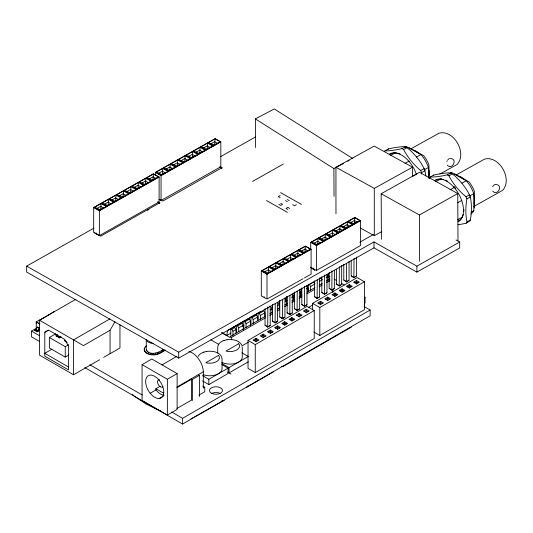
<?xml version="1.0" encoding="UTF-8"?>
<svg xmlns="http://www.w3.org/2000/svg" width="533" height="533" viewBox="0 0 533 533"><rect width="100%" height="100%" fill="white"/><g stroke="black" fill="none" stroke-linecap="round" stroke-linejoin="round"><path stroke-width="0.8" d="M93.961 228.131L26.657 266.127L26.65 272.063L178.708 358.103L374.013 247.845L416.899 272.11L459.693 247.952L459.693 242.015L456.075 239.97M93.688 207.537L93.668 232.428L99.358 235.653L159.114 201.914L159.134 177.016L153.444 173.798L93.688 207.537L99.378 210.755L159.134 177.016M99.358 235.653L99.378 210.755M100.664 209.689L101.097 203.573L106.4 206.571L99.438 210.502L94.134 207.504L101.097 203.573M108.132 205.471L108.565 199.355L113.869 202.353L106.906 206.284L101.603 203.286L108.565 199.355M115.601 201.254L116.034 195.138L121.344 198.136L114.375 202.067L109.072 199.069L116.034 195.138M123.07 197.037L123.509 190.921L128.813 193.919L121.85 197.85L116.54 194.851L123.509 190.921M130.538 192.819L130.978 186.703L136.281 189.701L129.319 193.632L124.016 190.634L130.978 186.703M138.014 188.602L138.447 182.486L143.75 185.484L136.788 189.415L131.484 186.417L138.447 182.486M145.482 184.385L145.915 178.269L151.219 181.267L144.256 185.198L138.953 182.199L145.915 178.269M152.951 180.167L153.384 174.051L158.687 177.049L151.725 180.98L146.422 177.982L153.384 174.051M155.376 175.697L155.376 172.372L215.139 138.64L220.829 141.858L220.809 166.756L161.053 200.488L158.914 199.282M157.761 201.674L159.773 202.813L159.767 203.399L157.761 202.267M161.053 200.488L161.066 175.597L220.829 141.858M162.352 174.531L162.792 168.408L168.095 171.413L161.133 175.344L155.823 172.339L162.792 168.408M169.82 170.313L170.26 164.191L175.564 167.195L168.601 171.126L163.298 168.122L170.26 164.191M177.296 166.096L177.729 159.973L183.032 162.978L176.07 166.909L170.767 163.904L177.729 159.973M178.708 358.103L178.715 352.173L374.019 241.915L416.899 266.18L459.693 242.015M184.764 161.879L185.198 155.756L190.501 158.761L183.539 162.692L178.235 159.687L185.198 155.756M192.233 157.661L192.666 151.539L197.97 154.543L191.007 158.474L185.704 155.469L192.666 151.539M199.702 153.444L200.135 147.321L205.438 150.326L198.476 154.257L193.173 151.259L200.135 147.321M207.17 149.227L207.604 143.104L212.914 146.109L205.945 150.04L200.641 147.041L207.604 143.104M214.639 145.009L215.079 138.893L220.382 141.891L213.42 145.822L208.11 142.824L215.079 138.893M219.942 166.576L221.948 167.708L221.948 168.301L219.942 167.162M304.41 277.94L311.092 274.169L311.112 249.271L305.422 246.053L261.317 270.951L261.297 295.848L263.862 297.301L264.141 296.774L264.141 297.461L266.28 298.667M270.224 306.382L270.211 325.47L267.726 327.102L265.034 325.203L265.048 308.607M266.986 299.066L267.006 274.175L311.112 249.271M267.866 306.881L267.726 327.102M268.206 273.156L268.612 267.053L273.915 270.051L267.066 273.922L261.763 270.924L268.612 267.053M277.573 302.231L277.56 321.319L275.101 322.945L272.416 321.039L272.43 304.443M275.248 303.543L275.101 322.945M275.561 269.005L275.961 262.902L281.271 265.907L274.415 269.771L269.112 266.773L275.961 262.902M284.962 298.06L284.948 317.148L282.443 318.794L279.745 316.902L279.758 300.306M282.577 299.406L282.443 318.794M282.91 264.854L283.316 258.752L288.62 261.756L281.764 265.621L276.46 262.622L283.316 258.752M292.277 293.93L292.264 313.018L289.799 314.643L287.12 312.738L287.127 296.968M289.945 295.242L289.799 314.643M290.258 260.704L290.665 254.601L295.968 257.606L289.119 261.47L283.816 258.472L290.665 254.601M299.666 289.759L299.646 308.847L297.101 310.519L294.389 308.634L294.403 292.037M297.221 291.138L297.101 310.519M297.614 256.553L298.02 250.45L303.324 253.455L296.468 257.326L291.165 254.321L298.02 250.45M306.975 285.628L306.961 304.716L304.483 306.355L301.791 304.456L301.805 287.86M304.623 286.128L304.483 306.355M304.963 252.402L305.369 246.299L310.672 249.304L303.817 253.175L298.513 250.17L305.369 246.299M310.719 249.817L310.726 242.348L354.831 217.451L360.521 220.669L360.501 245.566L316.395 270.464L310.706 267.246M313.551 268.859L313.264 268.012L313.264 268.692L313.631 268.485M319.627 277.78L319.613 296.861L317.128 298.5L314.437 296.601L314.45 280.831M314.71 270.617L314.71 270.024L310.699 267.759M316.395 270.464L316.415 245.566L360.521 220.669M317.268 279.938L317.128 298.5M317.608 244.554L318.014 238.451L323.324 241.449L316.469 245.32L311.165 242.315L318.014 238.451M326.976 274.455L326.962 292.71L324.504 294.336L321.819 292.437L321.832 276.667M324.65 274.941L324.504 294.336M324.963 240.403L325.37 234.3L330.673 237.298L323.817 241.169L318.514 238.171L325.37 234.3M334.364 270.284L334.351 288.54L331.846 290.192L329.147 288.3L329.161 272.53M331.979 270.804L331.846 290.192M332.312 236.252L332.719 230.149L338.022 233.148L331.173 237.018L325.87 234.02L332.719 230.149M341.68 265.327L341.666 284.415L339.208 286.041L336.523 284.136L336.536 269.198M339.354 266.64L339.208 286.041M339.668 232.102L340.067 225.999L345.377 229.003L338.522 232.868L333.218 229.87L340.067 225.999M349.068 261.157L349.055 280.245L346.51 281.917L343.792 280.032L343.805 264.261M346.623 263.369L346.51 281.917M347.016 227.951L347.423 221.848L352.726 224.853L345.87 228.717L340.567 225.719L347.423 221.848M356.384 257.026L356.37 276.114L353.885 277.753L351.194 275.847L351.207 260.084M354.025 258.358L353.885 277.753M354.365 223.8L354.771 217.697L360.075 220.702L353.226 224.566L347.922 221.568L354.771 217.697M374.013 247.845L374.019 241.915M416.899 272.11L416.899 266.18M429.498 178.229L430.318 177.003L431.983 177.043A58.79 11.033 -21.3 0 0 444.455 175.484L447.267 174.884L448.046 175.297L448.926 175.797L450.605 178.888A58.79 45.678 33.7 0 0 463.17 194.312L466.002 196.757L466.861 198.896L466.368 202.234A65.932 38.849 -61 0 0 466.455 219.196L466.981 221.961L466.555 222.681L466.142 223.207L463.324 223.813A58.79 11.033 -21.3 0 1 458.06 224.726M466.142 223.207L470.113 220.689L470.905 216.711A65.932 38.909 -61 0 0 470.812 199.748L469.986 195.851L467.794 191.727A58.79 45.705 33.7 0 0 455.255 176.29L451.644 173.285L449.112 172.879A58.79 11.006 -21.3 0 0 436.66 174.431L433.849 175.031L430.318 177.003M421.356 173.971L421.556 172.639L420.704 170.493L417.872 168.048A58.79 45.425 33.8 0 1 405.313 152.631L403.634 149.546L402.755 149.047L401.975 148.634L399.15 149.247A58.79 10.827 -21.2 0 1 386.612 150.872L384.939 150.846L384.426 151.425M221.895 332.699L226.772 335.51L227.638 330.42L248.311 318.487L249.424 319.154L250.563 321.126L250.577 325.756M327.948 277.1L328.568 273.462M218.184 344.978L217.731 347.023L217.731 353.186M364.252 299.273L365.038 296.994L365.038 302.751L364.252 305.029M39.635 328.341L38.316 330.707L36.99 331.793L34.738 330.493L36.057 329.407L36.977 327.269L37.383 327.035L39.635 328.341L38.869 330.713L36.99 331.793M267.066 273.922L267.466 273.129L273.915 270.051M274.415 269.771L274.815 268.978L278.106 267.126L281.271 265.907M281.764 265.621L282.17 264.834L288.62 261.756M289.119 261.47L289.519 260.684L295.968 257.606M296.468 257.326L296.868 256.533L303.324 253.455M303.817 253.175L304.223 252.382L307.508 250.523L310.672 249.304M316.469 245.32L316.869 244.527L323.324 241.449M323.817 241.169L324.224 240.376L327.509 238.524L330.673 237.298M331.173 237.018L331.573 236.226L338.022 233.148M338.522 232.868L338.921 232.075L342.213 230.223L345.377 229.003M345.87 228.717L346.277 227.931L349.561 226.072L352.726 224.853M353.226 224.566L353.626 223.78L356.917 221.921L360.075 220.702M99.438 210.502L99.871 209.696L106.4 206.571M106.906 206.284L107.34 205.478L110.677 203.593L113.869 202.353M114.375 202.067L114.808 201.261L118.146 199.375L121.344 198.136M121.85 197.85L122.277 197.043L128.813 193.919M129.319 193.632L129.746 192.826L136.281 189.701M136.788 189.415L137.214 188.609L143.75 185.484M144.256 185.198L144.69 184.391L151.219 181.267M151.725 180.98L152.158 180.174L155.496 178.289L158.687 177.049M161.133 175.344L161.559 174.538L168.095 171.413M168.601 171.126L169.028 170.32L172.372 168.435L175.564 167.195M176.07 166.909L176.496 166.103L179.841 164.217L183.032 162.978M183.539 162.692L183.972 161.885L190.501 158.761M191.007 158.474L191.44 157.668L194.778 155.783L197.97 154.543M198.476 154.257L198.909 153.451L202.247 151.565L205.438 150.326M205.945 150.04L206.378 149.233L209.716 147.348L212.914 146.109M213.42 145.822L213.846 145.016L220.382 141.891M474.363 207.957L474.283 190.967A20.467 11.973 60.8 0 0 468.96 181.806L454.502 173.771M450.865 172.779L451.851 172.752L466.248 180.747L467.241 181.873A23.192 13.565 60.8 0 1 473.271 192.253L473.764 193.692L473.844 210.608L473.357 211.508A23.192 13.565 60.8 0 1 470.779 214.046M110.058 353.705L110.058 330.253L115.008 321.679M246.839 387.165L247.678 385.872M198.076 356.457C199.269 354.198 201.607 352.919 203.919 352.086M218.283 344.791C219.469 342.532 221.808 341.253 224.12 340.427M433.442 175.55L433.849 175.031M388.044 149.42L388.457 148.894L391.275 148.287A58.79 10.8 -21.1 0 1 403.801 146.668L406.486 146.615L420.91 154.57L421.909 155.696A23.192 13.678 61 0 1 427.926 166.083L428.412 167.522L428.419 178.035M36.237 328.308L36.237 321.785L42.62 318.494L42.28 318.681L42.28 318.294M48.263 314.843L48.603 315.036L48.263 315.23L54.306 311.352M99.578 359.755L73.561 374.772L39.522 355.125L39.522 320.24L75.926 299.226M42.447 318.587L48.603 315.036M39.429 341.406L31.514 336.843L31.514 331.08L36.55 328.175M34.738 330.493L36.61 329.407M44.799 332.299L48.596 330.12L64.493 339.301L68.504 345.984L68.504 369.862L44.799 356.177L44.799 332.299L48.35 330.247M68.764 355.071L65.253 357.097L49.356 347.922L49.356 337.489L55.679 333.838M60.922 337.096L59.503 337.915L56.105 335.957L56.105 335.45L57.524 334.631M56.105 335.957L57.524 335.137M56.105 335.45L59.503 337.416L60.922 336.596M51.908 349.228L44.799 353.326L68.504 367.017M109.965 318.874L73.561 339.894L73.561 374.772M49.356 337.489L65.253 346.67L68.764 344.638M110.058 330.253L83.461 345.611L39.522 320.24M103.629 357.416L119.958 347.989L119.958 324.73M146.242 349.508C149.34 356.071 159.074 353.033 163.338 349.255M161.179 350.921L163.338 349.675M146.335 345.89A9.094 5.25 0 0 0 147.161 353.139A9.094 5.25 0 0 0 159.733 352.986L164.764 350.081M144.516 348.329A9.094 5.25 0 0 0 148.754 354.232A9.094 5.25 0 0 0 159.733 353.399L165.483 350.081M142.071 364.639L151.825 359.009L177.123 373.613L177.123 409.411L167.362 415.047L142.071 400.443L142.071 364.639L167.362 379.243L177.123 373.613M162.019 364.898L176.923 356.291M249.644 317.715L257.566 313.144M259.005 312.311L260.444 311.485M230.749 335.164L230.749 328.628L231.868 329.274L234.833 327.562L235.952 329.501L235.952 333.372M236.492 331.846L236.492 325.31L237.611 325.956L242.129 323.351L243.248 325.29L243.248 329.934M243.794 327.635L243.794 321.099L244.927 321.752L249.424 319.154M250.956 323.498L250.956 316.962L252.096 317.615L256.593 315.023L257.732 316.988L257.739 320.846M258.125 319.36L258.125 312.824L259.258 313.477L263.755 310.886L264.894 312.851L264.908 316.709M319.8 278.526L321.079 277.786L322.218 279.758L319.653 281.244M232.988 335.857L232.988 331.213L235.952 329.501M238.731 331.766L238.731 327.895L243.248 325.29M246.066 327.582L246.066 323.724L250.563 321.126M253.235 323.444L253.235 319.587L257.732 316.988M260.397 319.314L260.397 315.449L264.894 312.851M270.131 309.833L272.063 308.72L270.924 306.748L269.805 306.075M277.3 305.695L279.225 304.583L278.086 302.611M285.108 301.185L286.394 300.445L285.255 298.473M291.631 297.421L293.556 296.308L292.417 294.336M299.439 292.91L300.725 292.171L299.586 290.199M306.602 288.773L307.887 288.033L306.748 286.061M310.559 290.352L310.559 286.494L315.056 283.896M326.209 277.46L327.988 276.434L326.849 274.462M226.772 335.51L231.075 333.025M242.562 326.396L243.994 325.57M271.264 309.826L272.696 309M285.615 301.538L287.047 300.712M221.655 332.705L230.256 337.675L230.256 336.503L265.421 316.209M269.725 313.717L272.596 312.065M277.613 309.16L279.772 307.921M284.795 305.023L287.66 303.364M291.971 300.879L294.836 299.22M299.146 296.734L302.011 295.075M307.035 292.177L314.93 287.62M319.234 285.135L322.105 283.476M326.409 280.991L330 278.919M230.256 336.503L231.668 337.322L265.394 317.848M269.698 315.363L272.57 313.704M277.593 310.806L279.745 309.56M284.769 306.662L287.633 305.003M291.944 302.517L294.809 300.865M299.12 298.373L301.984 296.721M307.008 293.816L314.903 289.259M319.207 286.774L322.079 285.122M326.383 282.637L329.974 280.565M164.264 395.206A12.825 7.409 60 0 1 155.889 389.949L155.889 388.724L160.213 386.225M150.179 393.247L155.889 389.949M248.038 340.427L307.015 306.375L314.243 310.552L314.243 338.508L255.26 372.56L248.038 368.383L248.038 340.427L255.26 344.604L314.243 310.552M312.591 309.92L312.591 303.344L357.197 277.586L364.425 281.764L364.425 309.72L319.82 335.47L313.904 332.059M241.709 346.037L248.171 342.313M308.447 307.514L312.751 305.023M255.987 338.342L253.095 340.014L255.987 341.68L258.878 340.014L255.987 338.342L255.987 341.893M263.175 334.191L260.284 335.863L263.175 337.529L266.067 335.863L263.175 334.191L263.175 337.749M270.358 330.047L267.466 331.713L270.358 333.385L273.249 331.713L270.358 330.047L270.358 333.598M277.546 325.896L274.655 327.562L277.546 329.234L280.438 327.562L277.546 325.896L277.546 329.447M284.735 321.745L281.844 323.418L284.735 325.083L287.627 323.418L284.735 321.745L284.735 325.297M291.917 317.595L289.033 319.267L291.917 320.933L294.809 319.267L291.917 317.595L291.917 321.152M296.215 315.116L299.106 313.451L301.998 315.116L299.106 316.789L296.215 315.116L297.227 315.703L299.106 314.617L300.985 315.703M306.295 309.3L303.404 310.966L306.295 312.638L309.187 310.966L306.295 309.3L306.295 312.851M320.54 301.258L317.655 302.924L320.54 304.596L323.431 302.924L320.54 301.258L320.54 304.809M327.728 297.108L324.837 298.773L327.728 300.445L330.62 298.773L327.728 297.108L327.728 300.659M334.917 292.957L332.026 294.629L334.917 296.295L337.809 294.629L334.917 292.957L334.917 296.508M342.099 288.806L339.215 290.478L342.099 292.144L344.991 290.478L342.099 288.806L342.099 292.357M349.288 284.655L346.397 286.328L349.288 287.993L352.18 286.328L349.288 284.655L349.288 288.213M356.477 280.511L353.586 282.177L356.477 283.849L359.369 282.177L356.477 280.511L356.477 284.062M254.108 340.594L255.987 339.514L257.865 340.594M261.297 336.45L263.175 335.364L265.054 336.45M268.479 332.299L270.358 331.213L272.236 332.299M275.668 328.148L277.546 327.062L279.425 328.148M282.856 323.997L284.735 322.911L286.614 323.997M290.039 319.853L291.917 318.767L293.796 319.853M304.416 311.552L306.295 310.466L308.174 311.552M318.661 303.51L320.54 302.424L322.418 303.51M325.85 299.359L327.728 298.273L329.607 299.359M333.038 295.209L334.917 294.123L336.796 295.209M340.221 291.058L342.099 289.979L343.978 291.058M347.409 286.914L349.288 285.828L351.167 286.914M354.598 282.763L356.477 281.677L358.356 282.763M177.043 386.945L203.313 371.774A15.79 9.114 60 0 0 188.935 351.52M176.936 387.698L191.7 379.176L191.7 399.97L176.936 408.491M159.254 398.484A12.825 7.409 60 0 0 159.254 380.342A12.825 7.409 60 0 0 145.649 381.561A12.825 7.409 60 0 0 159.254 398.484L163.538 396.012M191.1 378.83L192.28 379.509L199.429 375.379L199.429 396.472M312.591 303.344L319.82 307.514L364.425 281.764M202.527 375.625L208.836 379.269L228.097 368.15L228.097 373.486L208.836 384.606L202.527 380.935M222.028 363.553L229.037 367.603L248.298 356.484L241.989 352.839M248.298 361.82L229.037 372.94L227.638 372.127M198.902 395.12L204.759 391.742L204.759 387.231L203.313 388.064L203.313 371.774M171.806 412.076L182.592 418.305L370.135 310.033L364.139 306.515M84.754 367.577L182.592 424.061L370.135 315.789L370.135 310.033M246.526 387.344L273.502 371.774M351.633 326.936L282.883 366.624L281.257 366.418M155.823 172.339L159.014 173.092L162.358 171.206L164.904 172.645M163.298 168.122L166.483 168.874L169.827 166.989L172.372 168.435M170.767 163.904L173.958 164.664L177.296 162.772L179.841 164.217M178.235 159.687L181.427 160.446L184.764 158.561L187.31 160M185.704 155.469L188.895 156.229L192.233 154.343L194.778 155.783M193.173 151.259L196.364 152.012L199.702 150.126L202.247 151.565M200.641 147.041L203.833 147.794L207.17 145.909L209.716 147.348M208.11 142.824L211.301 143.577L214.646 141.691L217.191 143.13M94.134 207.504L97.326 208.256L100.664 206.371L103.209 207.81M101.603 203.286L104.794 204.039L108.132 202.154L110.677 203.593M109.072 199.069L112.263 199.822L115.608 197.936L118.146 199.375M116.54 194.851L119.732 195.604L123.076 193.719L125.621 195.158M124.016 190.634L127.2 191.387L130.545 189.501L133.09 190.941M131.484 186.417L134.676 187.17L138.014 185.284L140.559 186.723M138.953 182.199L142.144 182.952L145.482 181.067L148.027 182.506M146.422 177.982L149.613 178.735L152.951 176.849L155.496 178.289M220.609 156.629L255.34 137.021M159.773 202.813L100.697 236.166L94.681 232.761M221.948 167.708L162.871 201.061L160.2 199.549M147.521 210.315L148.967 209.502M252.529 181.433L283.383 164.011M280.171 195.498L278.319 196.537L280.165 197.583M296.381 204.672L294.536 205.718L292.684 204.672M311.165 242.315L314.323 243.088L317.615 241.236L320.16 242.675M318.514 238.171L321.679 238.937L324.963 237.085L327.509 238.524M325.87 234.02L329.028 234.786L332.319 232.934L334.857 234.373M333.218 229.87L336.376 230.636L339.668 228.784L342.213 230.223M340.567 225.719L343.732 226.485L347.016 224.633L349.561 226.072M347.922 221.568L351.08 222.341L354.372 220.482L356.917 221.921M261.763 270.924L264.921 271.69L268.212 269.838L270.751 271.277M269.112 266.773L272.27 267.539L275.561 265.687L278.106 267.126M276.46 262.622L279.625 263.389L282.91 261.536L285.455 262.976M283.816 258.472L286.974 259.245L290.265 257.386L292.81 258.825M291.165 254.321L294.329 255.094L297.614 253.235L300.159 254.674M298.513 250.17L301.678 250.943L304.963 249.084L307.508 250.523M359.868 242.169L373.5 234.473M267.659 298.693L296.395 282.47M297.061 282.09L303.077 278.692M319.613 296.861L317.255 298.194L314.437 296.601M326.962 292.71L324.637 294.029L321.819 292.437M334.351 288.54L331.966 289.892L329.147 288.3M341.666 284.415L339.334 285.728L336.523 284.136M349.055 280.245L346.61 281.624L343.792 280.032M356.37 276.114L354.012 277.446L351.194 275.847M270.211 325.47L267.852 326.796L265.034 325.203M277.56 321.319L275.228 322.632L272.416 321.039M284.948 317.148L282.557 318.494L279.745 316.902M292.264 313.018L289.932 314.33L287.12 312.738M299.646 308.847L297.201 310.226L294.389 308.634M306.961 304.716L304.603 306.049L301.791 304.456M381.388 239.244L381.175 193.752L419.511 172.306L457.754 193.552L457.974 240.703M447.267 174.884L450.771 172.925M435.681 181.8L441.304 178.655M450.445 173.538L451.851 172.752M448.926 175.797L452.424 173.845M456.341 174.871L484.497 159.127C499.301 155.083 512.913 179.328 502.639 190.354L473.757 206.504M450.072 189.795L454.289 187.436M462.024 183.105L466.248 180.747M381.175 193.752L419.424 214.992L457.754 193.552M466.002 196.757L469.473 194.811M457.594 202.74L461.811 200.381M469.546 196.051L473.764 193.692M466.861 198.896L470.286 196.977M457.667 219.656L462.591 216.904M471.032 212.187L473.844 210.608M466.981 221.961L470.406 220.049M190.894 418.891L193.059 417.679M194.505 416.873L224.133 400.316L221.208 401.236M335.97 213.766L335.943 167.275L374.179 146.069L412.522 167.195L412.529 176.323M384.939 150.846L388.457 148.894M401.975 148.634L405.466 146.695L409.95 150.059A58.79 45.452 33.8 0 1 422.489 165.49L424.674 169.614L425.487 173.518A65.932 38.869 -61.1 0 1 425.78 175.903M390.502 155.483L395.586 152.665M405.033 147.421L406.486 146.615M403.634 149.546L407.125 147.608M410.923 148.807L439.012 133.223C453.883 129.059 467.494 153.464 457.107 164.477L439.825 174.064M404.927 163.438L409.291 161.019M416.553 156.988L420.91 154.57M335.943 167.275L374.279 188.402L412.522 167.195M420.704 170.493L424.161 168.575M413.155 175.983L416.793 173.971M424.055 169.94L428.412 167.522M421.556 172.639L424.974 170.74M381.521 231.722L374.306 235.726L374.279 188.402M255.554 147.508L255.374 118.919L274.288 108.939L352.806 158.581M255.374 118.919L333.885 168.568L343.345 163.578M347.709 161.272L349.168 160.506M226.898 339.761C232.135 339.108 238.951 339.914 241.809 344.978M206.697 351.427C212.241 350.641 221.115 351.9 222.054 358.689L222.054 368.703A12.266 7.082 0 0 1 203.659 374.832M224.013 340.454L226.951 339.748M203.813 352.113L206.751 351.414M409.117 147.661L423.608 155.649A20.467 12.072 61 0 1 428.918 164.817L429.165 178.255M150.712 353.459L151.878 353.692L151.878 353.272M161.526 411.576L145.849 403.894L134.176 396.086L132.437 394.44M451.038 158.554C458.007 159.52 451.704 170.593 447.274 165.09M360.561 228.151L373.586 235.326M496.483 184.545C503.452 185.517 497.156 196.59 492.725 191.087M351.08 222.341L353.626 223.78M211.301 143.577L213.846 145.016M343.732 226.485L346.277 227.931M203.833 147.794L206.378 149.233M280.585 192.606L301.491 204.439M287.354 199.562L289.199 200.608M285.501 200.601L287.354 201.654M336.376 230.636L338.921 232.075M196.364 152.012L198.909 153.451M280.664 203.333L282.517 204.379L280.664 205.425L278.812 204.379M289.699 208.45L287.847 207.397L286.001 208.443L287.847 209.489M329.028 234.786L331.573 236.226M188.895 156.229L191.44 157.668M266.527 200.548L287.434 212.374M321.679 238.937L324.224 240.376M181.427 160.446L183.972 161.885M314.323 243.088L316.869 244.527M173.958 164.664L176.496 166.103M310.726 242.348L316.415 245.566M166.483 168.874L169.028 170.32M301.678 250.943L304.223 252.382M159.014 173.092L161.559 174.538M155.376 172.372L161.066 175.597M294.329 255.094L296.868 256.533M149.613 178.735L152.158 180.174M286.974 259.245L289.519 260.684M142.144 182.952L144.69 184.391M279.625 263.389L282.17 264.834M134.676 187.17L137.214 188.609M272.27 267.539L274.815 268.978M127.2 191.387L129.746 192.826M264.921 271.69L267.466 273.129M261.317 270.951L267.006 274.175M119.732 195.604L122.277 197.043M112.263 199.822L114.808 201.261M104.794 204.039L107.34 205.478M97.326 208.256L99.871 209.696M26.657 266.127L178.715 352.173M327.795 275.488L329.947 276.734M334.244 279.212L336.39 280.451M341.406 283.349L344.271 285.002M327.222 276.827L329.327 278.046M241.009 322.705L242.129 323.351M233.707 326.916L234.833 327.562M210.915 339.861L218.79 344.405M221.788 364.505L228.097 368.15M230.989 374.066L229.037 372.94L229.037 367.603M198.256 374.699L199.429 375.379M202.787 386.092L204.759 387.231M155.889 388.724L163.564 393.154M39.862 324.071L36.411 322.079L36.237 323.165M65.872 341.093L64.513 340.307L64.513 340.807L67.231 342.379M36.977 327.269L39.215 328.561M38.336 329.514L39.728 330.32M36.057 329.407L38.316 330.707M36.057 329.727L38.316 331.033M35.065 329.98L37.323 331.279M31.514 331.08L39.429 335.65M89.791 364.725L142.311 395.046M36.237 321.785L39.788 323.851M255.474 314.35L256.593 315.023M314.677 283.236L313.917 281.924L309.42 284.522L310.559 286.494M259.258 313.477L260.397 315.449M252.096 317.615L253.235 319.587M244.927 321.752L246.066 323.724M237.611 325.956L238.731 327.895M231.868 329.274L232.988 331.213M333.885 168.568L334.058 196.337M419.424 214.992L419.638 261.317M307.887 288.033L307.901 291.884M300.725 292.171L300.732 296.794M293.556 296.308L293.57 300.159M286.394 300.445L286.401 304.296M279.225 304.583L279.239 309.207M272.063 308.72L272.07 313.344M332.845 289.392L332.845 292.617M327.988 276.434L327.988 280.291M319.82 307.514L319.82 335.47M308.281 284.682L308.281 290.398M301.118 288.819L301.118 294.536M299.106 313.451L299.106 317.002M293.95 292.957L293.95 298.673M286.787 296.275L286.787 302.811M279.618 301.232L279.618 306.948M272.456 305.362L272.456 311.085M255.26 344.604L255.26 372.56M242.262 347.023L242.262 357.037A12.266 7.082 0 0 1 235.053 363.486A12.266 7.082 0 0 1 221.908 362.36M231.668 337.322L231.668 339.741M208.836 379.269L208.836 384.606M192.28 379.509L192.28 400.603M182.592 418.305L182.592 424.061M167.362 379.243L167.362 415.047M159.733 352.986L159.733 353.399M158.308 352.16L158.308 352.58M157.195 352.686L157.195 353.099M155.536 353.146L155.536 353.566M153.717 353.352L153.717 353.765M148.6 352.326L148.6 352.739M147.394 351.514L147.394 351.933M146.588 350.554L146.588 350.974M146.242 349.928L146.242 339.494A7.076 4.084 0 0 0 153.104 343.339M65.253 346.67L65.253 357.097M59.503 337.416L59.503 337.915M37.383 327.035L37.383 327.682M211.188 393.707A6.543 3.778 0 0 1 220.429 393.507M145.429 347.063A9.094 5.25 0 0 1 146.335 346.31M162.978 386.545A4.091 2.359 60 0 1 158.194 384.333A4.091 2.359 60 0 1 159.58 379.822M446.854 161.532A3.771 2.219 -61.1 0 1 447.274 160.646M447.827 159.84A3.771 2.219 -61.1 0 1 449.159 158.681M449.845 158.408A3.771 2.219 -61.1 0 1 450.485 158.361M413.701 150.239A18.062 10.653 61 0 1 419.025 153.178M428.878 170.187A18.062 10.653 61 0 1 428.885 176.456M389.297 154.157A23.832 14.065 60.9 0 1 416.386 174.311M390.569 154.184A23.192 13.665 61 0 1 397.105 153.071M397.924 153.238A23.192 13.665 61 0 1 400.023 153.91M492.705 186.657A3.771 2.225 -61 0 1 495.93 184.358M459.073 176.363A18.062 10.567 60.8 0 1 464.39 179.315M474.103 195.471A18.062 10.567 60.8 0 1 474.143 203.233M434.661 180.341A23.832 13.951 60.7 0 1 458.487 193.552A23.832 13.951 60.7 0 1 458.62 221.535M435.934 180.361A23.192 13.552 60.8 0 1 443.249 179.461M445.348 180.134A23.192 13.552 60.8 0 1 447.48 181.16M454.036 186.41A23.192 13.552 60.8 0 1 455.675 188.289M463.937 209.522A23.192 13.552 60.8 0 1 463.883 211.161M463.404 214.193A23.192 13.552 60.8 0 1 462.191 217.271M461.791 217.924A23.192 13.552 60.8 0 1 457.94 221.108M96.233 233.201L96.233 233.88L96.886 233.827L96.513 234.04L96.233 233.201M218.557 355.378L205.805 362.74A9.641 5.563 0 0 0 216.591 361.607A9.641 5.563 0 0 0 218.557 355.378M238.757 343.712L226.005 351.08A9.641 5.563 0 0 0 236.792 349.941A9.641 5.563 0 0 0 238.757 343.712M211.541 393.287A6.543 3.778 0 0 0 222.361 391.355A6.543 3.778 0 0 0 214.053 386.911A6.543 3.778 0 0 0 211.541 393.287"/></g></svg>
